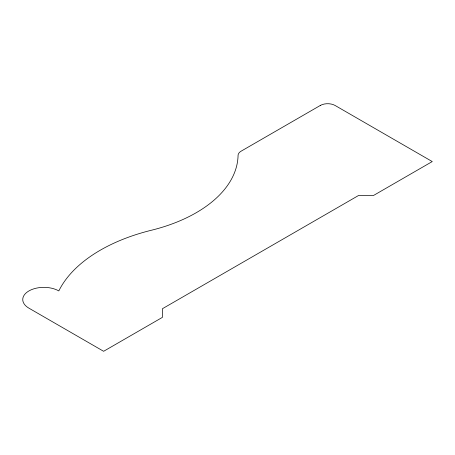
<?xml version="1.0" encoding="UTF-8"?>
<svg xmlns="http://www.w3.org/2000/svg" width="455" height="455" viewBox="0 0 455 455"><rect width="100%" height="100%" fill="white"/><g stroke="black" fill="none" stroke-linecap="round" stroke-linejoin="round"><path stroke-width="0.68" d="M320.28 105.475L241.139 151.168A10.476 6.051 0 0 0 238.073 155.365A143.103 82.622 0 0 1 152.738 229.917A162.844 94.02 0 0 0 58.814 290.927A21.123 12.194 0 0 0 28.938 290.927A21.123 12.194 0 0 0 28.938 308.177L103.626 351.294L162.424 317.351L162.424 308.723L358.517 195.513L373.453 195.513L432.25 161.565L335.096 105.475A10.476 6.051 0 0 0 320.28 105.475"/></g></svg>
